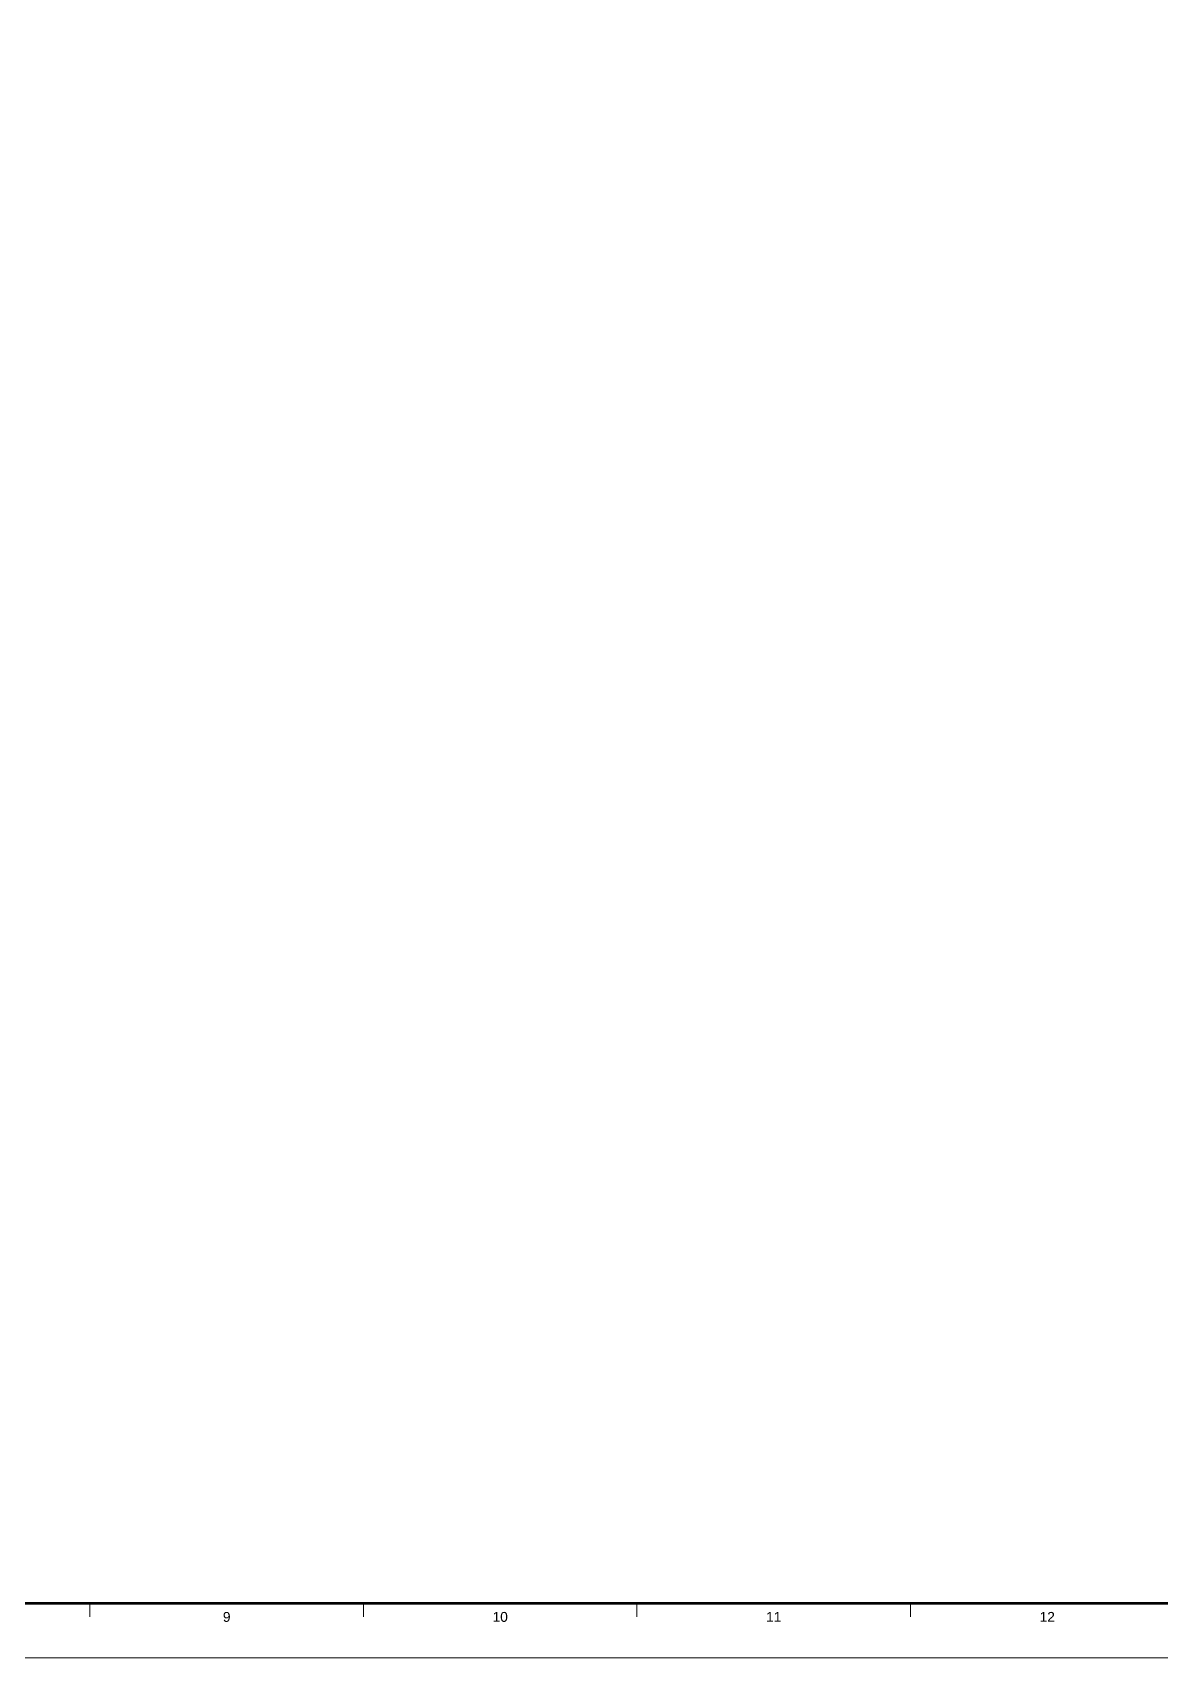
# Paper-space layout 'Layout2-A000' of a CAD drawing. Header units: inches, sheet in millimetres. Extents: x 0 to 841, y 0 to 594.
# Drawn here: x 420.5 to 626.7, y -0.1 to 297 of the extents above; entities that cross this region are included whole.
import ezdxf
from ezdxf.enums import TextEntityAlignment as Align

# ---------------------------------------------------------------- set-up
doc = ezdxf.new("R2010")
doc.units = ezdxf.units.IN
doc.header["$MEASUREMENT"] = 0
for name, color, linetype in [('G-ANNO-NPLT', 210, 'Continuous'), ('G-ANNO-TEXT', 3, 'Continuous'), ('G-ANNO-TTLB', 3, 'Continuous')]:
    doc.layers.add(name, color=color, linetype=linetype)
doc.styles.add('ARIAL', font='Arial.ttf')

# ---------------------------------------------------------------- blocks, each defined once
blk = doc.blocks.new('A1_GRID_LAYOUT')
at = {"layer": 'G-ANNO-NPLT', "const_width": 0.18}
blk.add_lwpolyline([(841, 0), (0, 0)], dxfattribs=at)
at = {"layer": 'G-ANNO-TTLB', "const_width": 0.5, "flags": 128}
blk.add_lwpolyline([(25, 584), (25, 10), (831, 10), (831, 584)], close=True, dxfattribs=at)
at = {"layer": 'G-ANNO-TTLB', "const_width": 0.18, "flags": 128}
for points in [[(431, 10), (431, 7.5)], [(481, 10), (481, 7.5)], [(531, 10), (531, 7.5)], [(581, 10), (581, 7.5)]]:
    blk.add_lwpolyline(points, dxfattribs=at)
at = {"layer": 'G-ANNO-TEXT', "style": 'ARIAL'}
for s, p in [('9', (456, 7.51)), ('10', (506, 7.51)), ('11', (556, 7.51)), ('12', (606, 7.51))]:
    blk.add_text(s, height=1.8, dxfattribs=at).set_placement(p, align=Align.MIDDLE_CENTER)

psp = doc.layouts.new('Layout2-A000')

# ---------------------------------------------------------------- block references
psp.add_blockref('A1_GRID_LAYOUT', (0, 0))

doc.saveas('drawing.dxf')
